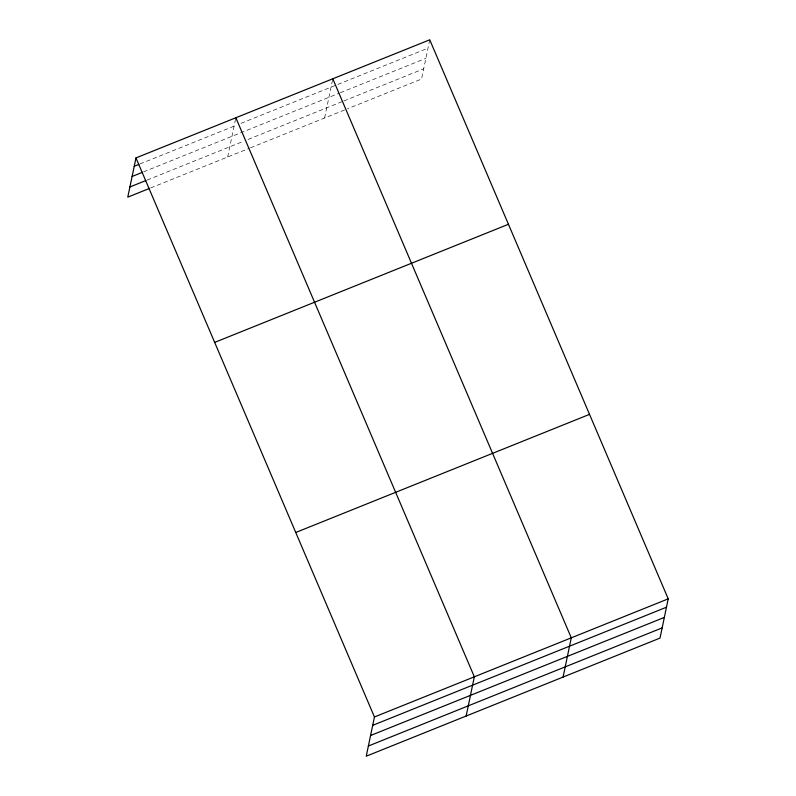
<?xml version="1.0" encoding="UTF-8"?>
<svg xmlns="http://www.w3.org/2000/svg" width="796" height="796" viewBox="0 0 796 796"><rect width="100%" height="100%" fill="white"/><g stroke="black" fill="none" stroke-linecap="round" stroke-linejoin="round"><path stroke-width="0.6" stroke-dasharray="3.98 2.98" d="M227.656 156.991L235.606 118.952M324.609 118.007L332.798 78.774M429.75 39.8L421.552 79.033L347.414 108.833M139.967 163.966L236.392 125.201M240.949 123.37L427.999 48.168M143.579 171.846L339.195 93.202M340.33 92.744L425.87 58.347M147.131 180.035L243.476 141.3M248.034 139.459L342.698 101.4M343.842 100.943L423.681 68.844M150.743 187.916L249.327 148.275M250.471 147.817L346.28 109.301"/><path stroke-width="1.19" d="M135.977 157.916L374.448 716.967L366.25 756.2L660.023 638.084L668.222 598.851L429.75 39.8L135.977 157.916L127.778 197.149L149.588 188.373M466.138 716.042L474.336 676.809L235.855 117.758M563.08 677.068L571.279 637.835L332.798 78.774M134.226 166.274L138.822 164.434M132.096 176.463L142.434 172.314M129.907 186.96L145.976 180.493M214.671 342.399L508.445 224.283M295.754 532.484L589.528 414.368M374.448 716.967L668.222 598.851M372.697 725.335L666.471 607.219M370.578 735.514L664.352 617.407M368.379 746.011L662.153 627.895"/></g></svg>
